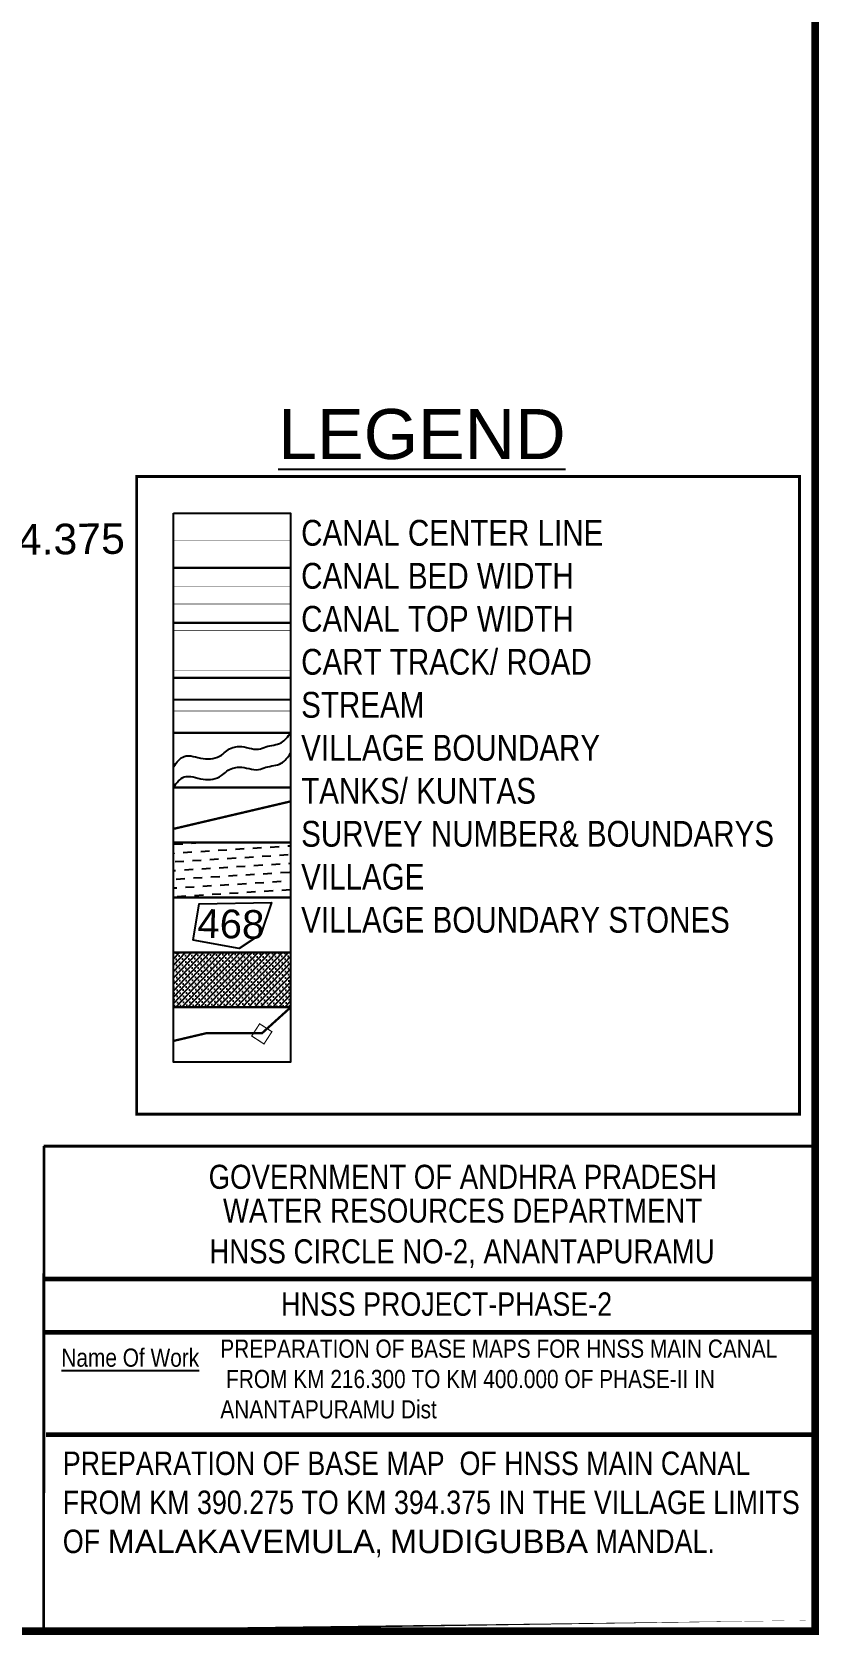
# Model space of a CAD drawing. Header units: feet. Extents: x 179896 to 184839, y 1575469 to 1580427.
# Drawn here: x 183695 to 184724, y 1575469 to 1577563 of the extents above; entities that cross this region are included whole.
import ezdxf
from ezdxf import colors
from ezdxf.entities.mleader import LeaderData, LeaderLine
from ezdxf.enums import TextEntityAlignment as Align
from ezdxf.math import Vec2, Vec3

# ---------------------------------------------------------------- set-up
doc = ezdxf.new("R2010")
doc.units = ezdxf.units.FT
doc.header["$LTSCALE"] = 15
doc.header["$MEASUREMENT"] = 0
doc.linetypes.add('ACAD_ISO02W100', pattern=[15, 12, -3])
doc.linetypes.add('HIDDEN2', pattern=[0.1875, 0.125, -0.0625])
for name, color, linetype in [('CANAL1', 7, 'Continuous'), ('CSMark', 72, 'Continuous'), ('FRAME 025', 7, 'Continuous'), ('PAPER SIZE', 10, 'Continuous'), ('PLOT NO', 7, 'Continuous'), ('ROADS', 6, 'HIDDEN2'), ('TABLE', 7, 'Continuous'), ('tank', 4, 'Continuous'), ('TITLEBLOCK', 7, 'Continuous'), ('VILLAGE', 30, 'Continuous'), ('VILLAGE STONES', 240, 'Continuous')]:
    doc.layers.add(name, color=color, linetype=linetype)
doc.layers.add('VILLAGE BOUNDRY', color=5, linetype='HIDDEN2', lineweight=100)
doc.styles.add('A', font='arial.ttf')
doc.styles.add('ARIALN', font='ARIALN.TTF')
doc.styles.get("Standard").update_dxf_attribs({"font": 'arial.ttf'})
doc.linetypes.add('DOTS', pattern='A,1e-06,-3,["●",Standard,S=3,R=0,X=-1.25,Y=-1.25],-3', length=6.000001)

msp = doc.modelspace()

# ---------------------------------------------------------------- hatches: boundary and pattern name
at = {"layer": 'tank'}
h = msp.add_hatch(dxfattribs=at)
h.set_pattern_fill('DASH', color=256, scale=91.12881489252851, angle=3.540536199359491, style=0)
h.set_pattern_definition([(3.540536199359492, (-396082.8699126194, 303655.3322261272), (10.66590630097012, 12.07281433718227), [11.39110186156606, -11.39110186156606])])
h.paths.add_polyline_path([(183879.3221332954, 1576504.186260051), (184032.3410771016, 1576504.186260051), (184032.3410771016, 1576432.437558209), (183879.3221332954, 1576432.437558209)])
at = {"layer": 'VILLAGE', "linetype": 'Continuous'}
h = msp.add_hatch(dxfattribs=at)
h.set_pattern_fill('SACNCR', color=256, scale=61.20817180182934, angle=1.530319929093559, style=0)
h.set_pattern_definition([(46.53031992909357, (-396082.8699126194, 303655.3322261272), (-4.164480835728802, 3.94775851299865), []), (46.53031992909357, (-396078.8137929289, 303655.4405872889), (-4.164480835728802, 3.94775851299865), [0, -5.738266106421499])])
h.paths.add_polyline_path([(183879.3221332954, 1576360.688856367), (184032.3410771016, 1576360.688856367), (184032.3410771016, 1576288.940154525), (183879.3221332954, 1576288.940154525)])

# ---------------------------------------------------------------- linework, layer by layer
at = {"layer": 'CANAL1', "color": 1, "linetype": 'HIDDEN2', "ltscale": 100, "const_width": 0.75}
msp.add_lwpolyline([(183879.3221332954, 1576898.804120183), (184032.3410771016, 1576898.804120183)], dxfattribs=at)
at = {"layer": 'CANAL1', "color": 5, "ltscale": 100, "const_width": 0.75}
for points in [[(184032.3410771016, 1576838.305418341), (183879.3221332954, 1576838.305418341)], [(184032.3410771016, 1576815.805418341), (183879.3221332954, 1576815.805418341)]]:
    msp.add_lwpolyline(points, dxfattribs=at)
at = {"layer": 'CANAL1', "color": 1, "ltscale": 100, "const_width": 0.75}
for points in [[(184032.3410771016, 1576781.556716498), (183879.3221332954, 1576781.556716498)], [(184032.3410771016, 1576729.056716498), (183879.3221332954, 1576729.056716498)]]:
    msp.add_lwpolyline(points, dxfattribs=at)
at = {"layer": 'CSMark', "color": 5, "const_width": 3.75}
msp.add_lwpolyline([(184697.0098521229, 1576982.495434874), (183831.2582387351, 1576982.495434874), (183831.2582387351, 1576149.444449613), (184697.0098521229, 1576149.444449613)], close=True, dxfattribs=at)
for points in [[(184717.3005857854, 1576107.610894792), (184717.3005857861, 1575473.907499534), (183709.7225812313, 1575473.992358879), (183710.3130366788, 1576107.610894792)], [(183709.7225812306, 1576107.610894792), (184717.3005857854, 1576107.610894792)]]:
    msp.add_lwpolyline(points, dxfattribs=at)
at = {"layer": 'FRAME 025', "lineweight": -3, "const_width": 6.120817180182935}
for points in [[(183709.7225812313, 1575933.819331697), (184717.3005857861, 1575933.819331697)], [(183709.7225812313, 1575864.31299204), (184717.3005857861, 1575864.31299204)], [(183712.9741724916, 1575730.716559151), (184720.5521770464, 1575730.716559151)]]:
    msp.add_lwpolyline(points, dxfattribs=at)
at = {"layer": 'PAPER SIZE', "color": 5, "const_width": 10}
msp.add_lwpolyline([(179900.751614923, 1580422.33433548), (184717.3005857861, 1580422.33433548), (184717.3005857861, 1575473.907499534), (179900.751614923, 1575473.907499534)], close=True, dxfattribs=at)
at = {"layer": 'PLOT NO'}
for points in [[(183879.3221332954, 1576934.678471104), (184032.3410771016, 1576934.678471104), (184032.3410771016, 1576862.929769262), (183879.3221332954, 1576862.929769262)], [(183879.3221332954, 1576862.929769262), (184032.3410771016, 1576862.929769262), (184032.3410771016, 1576791.181067419), (183879.3221332954, 1576791.181067419)], [(183879.3221332954, 1576791.181067419), (184032.3410771016, 1576791.181067419), (184032.3410771016, 1576719.432365577), (183879.3221332954, 1576719.432365577)], [(183879.3221332954, 1576719.432365577), (184032.3410771016, 1576719.432365577), (184032.3410771016, 1576647.683663735), (183879.3221332954, 1576647.683663735)], [(183879.3221332954, 1576647.683663735), (184032.3410771016, 1576647.683663735), (184032.3410771016, 1576575.934961893), (183879.3221332954, 1576575.934961893)], [(183879.3221332954, 1576575.934961893), (184032.3410771016, 1576575.934961893), (184032.3410771016, 1576504.186260051), (183879.3221332954, 1576504.186260051)], [(183879.3221332954, 1576504.186260051), (184032.3410771016, 1576504.186260051), (184032.3410771016, 1576432.437558209), (183879.3221332954, 1576432.437558209)], [(183879.3221332954, 1576432.437558209), (184032.3410771016, 1576432.437558209), (184032.3410771016, 1576360.688856367), (183879.3221332954, 1576360.688856367)], [(183879.3221332954, 1576360.688856367), (184032.3410771016, 1576360.688856367), (184032.3410771016, 1576288.940154525), (183879.3221332954, 1576288.940154525)], [(183879.3221332954, 1576288.940154525), (184032.3410771016, 1576288.940154525), (184032.3410771016, 1576217.191452682), (183879.3221332954, 1576217.191452682)]]:
    msp.add_lwpolyline(points, close=True, dxfattribs=at)
at = {"layer": 'PLOT NO', "color": 6, "linetype": 'DOTS', "ltscale": 0.5}
msp.add_lwpolyline([(183879.3221332954, 1576691.058014656), (184032.3410771016, 1576691.058014656)], dxfattribs=at)
at = {"layer": 'PLOT NO'}
msp.add_lwpolyline([(183904.9490615157, 1576376.690732141), (183912.7924844606, 1576423.985238883), (184007.2666580847, 1576426.083008626), (183993.620251862, 1576384.649741818), (183965.0982012899, 1576365.668148975), (183904.9490615157, 1576376.690732141)], dxfattribs=at)
at = {"layer": 'PLOT NO', "color": 4}
for points in [[(183879.3221332954, 1576603.280842803), (183893.3651087686, 1576616.80214114), (183917.9495197936, 1576613.945417392), (183941.9623719982, 1576618.515973404), (183949.0137065205, 1576624.22925258), (183965.2131457758, 1576629.751993735), (183977.9818260612, 1576627.657085429), (183990.5599867398, 1576626.323992566), (184000.0887791741, 1576629.371086014), (184019.909145494, 1576634.703289149), (184032.3410771016, 1576647.683663735)], [(183879.3221332954, 1576576.411980223), (183893.3651087686, 1576589.93327856), (183917.9495197936, 1576587.076554812), (183941.9623719982, 1576591.647110825), (183949.0137065205, 1576597.36039), (183965.2131457758, 1576602.883131155), (183977.9818260612, 1576600.78822285), (183990.5599867398, 1576599.455129986), (184000.0887791741, 1576602.502223434), (184019.909145494, 1576607.834426569), (184032.3410771016, 1576620.814801155)]]:
    msp.add_spline(points, degree=3, dxfattribs=at)
at = {"layer": 'ROADS', "lineweight": -2, "ltscale": 10, "const_width": 1}
msp.add_lwpolyline([(183879.3221332954, 1576676.058014656), (184032.3410771016, 1576676.058014656)], dxfattribs=at)
at = {"layer": 'VILLAGE BOUNDRY', "linetype": 'ACAD_ISO02W100', "ltscale": 2, "const_width": 3}
for points in [[(183879.3221332954, 1576522.075793993), (184032.3410771016, 1576557.992884118)], [(183879.3221332954, 1576245.023749779), (183921.6319614911, 1576254.981044543), (183994.8329689158, 1576254.981044543), (184032.3410771016, 1576288.940154525)]]:
    msp.add_lwpolyline(points, dxfattribs=at)
at = {"layer": 'VILLAGE STONES', "const_width": 1.523951480230525}
msp.add_lwpolyline([(183981.5372114073, 1576251.426195366), (183991.8828356414, 1576267.421427531), (184007.8780678072, 1576257.075803297), (183997.5324435729, 1576241.080571132)], close=True, dxfattribs=at)

# ---------------------------------------------------------------- texts
at = {"layer": 'PLOT NO'}
msp.add_text('468', height=37.5, rotation=358.6877058899051, dxfattribs=at).set_placement((183954.3351950246, 1576397.87365493), align=Align.MIDDLE_CENTER)
at = {"layer": 'TABLE', "extrusion": (0.000201441454039347, 0.004806825185374129, 0.9999884268595203), "style": 'A'}
msp.add_text('%%ULEGEND', height=65.36582685493116, rotation=359.9999445040718, dxfattribs=at).set_placement((184203.7991627028, 1577019.578738558, 7616.113989050645), align=Align.MIDDLE)
at = {"layer": 'TITLEBLOCK', "extrusion": (0.000201441454039347, 0.004806825185374129, 0.9999884268595203), "style": 'ARIALN'}
for s, height, p in [('GOVERNMENT OF ANDHRA PRADESH ', 31.42560263090437, (183925.2624216707, 1576033.40559137, 7608.044276212023)), ('HNSS PROJECT-PHASE-2', 30.60408590091467, (184019.8581148206, 1575867.495136908, 7608.528493339944))]:
    msp.add_text(s, height=height, rotation=359.9999445040718, dxfattribs=at).set_placement(p)
at = {"layer": 'TITLEBLOCK', "extrusion": (0.000201441454039347, 0.00480682518537413, 0.9999884268595203), "style": 'ARIALN'}
for s, p in [('WATER RESOURCES DEPARTMENT  ', (183943.9963638043, 1575989.337321779, 7607.468435652229)), ('HNSS CIRCLE NO-2, ANANTAPURAMU', (183926.2165261047, 1575936.037131722, 7607.208646317158))]:
    msp.add_text(s, height=31.42560263090437, rotation=359.9999445040718, dxfattribs=at).set_placement(p)
at = {"layer": 'TITLEBLOCK', "extrusion": (0.000201441454039347, 0.004806825185374128, 0.9999884268595203), "style": 'ARIALN'}
msp.add_text('%%UName Of Work', height=23.7631802255451, rotation=359.9999445040718, dxfattribs=at).set_placement((183732.9113007999, 1575800.985384808, 7608.94421560313))
at = {"layer": 'TITLEBLOCK', "extrusion": (0.000201441454039347, 0.004806825185374129, 0.9999884268595203), "attachment_point": 1, "style": 'ARIALN'}
for s, insert, char_height, width, text_direction in [('CANAL CENTER LINE \\PCANAL BED WIDTH {\\H1.5288x; }\\PCANAL TOP WIDTH {\\H1.3525x; }\\PCART TRACK/ ROAD{\\H1.4113x; }\\PSTREAM {\\H1.3917x; }\\PVILLAGE BOUNDARY{\\H1.3982x; }\\PTANKS/ KUNTAS{\\H1.3961x; }\\PSURVEY NUMBER& BOUNDARYS{\\H1.3968x; }\\PVILLAGE{\\H1.3966x; }\\PVILLAGE BOUNDARY STONES{\\H1.3966x; }', (184046.1190038894, 1576925.754516461), 33.70045044330443, 706.5607296170951, (0.9999999797106702, -9.685810584279522e-07, -0.0002014391254357059)), ('PREPARATION OF BASE MAP  OF HNSS MAIN CANAL FROM KM {\\C1;390.275} TO KM {\\C1;394.375 \\C0;IN THE VILLAGE LIMITS  OF\\C1; \\fArial|b0|i0|c0|p34;\\C256;MALAKAVEMULA\\fArial Narrow|b0|i0|c0|p34;\\C0;,\\C1; \\fArial|b0|i0|c0|p34;\\C256;MUDIGUBBA\\fArial Narrow|b0|i0|c0|p34;\\C0; MANDAL.}', (183734.7809296451, 1575708.520250807, -3.5486280230989), 30.60408590091467, 979.5996654679316, (0.9999999797106702, -9.685810584279522e-07, -0.000201439125435706))]:
    msp.add_mtext(s, dxfattribs=dict(at, insert=insert, char_height=char_height, width=width, text_direction=text_direction))
at = {"layer": 'TITLEBLOCK', "extrusion": (0.000201441454039347, 0.004806825185374128, 0.9999884268595203), "insert": (183940.5097388036, 1575854.847045069, -2.755406174827089), "char_height": 23.7631802255451, "width": 767.0459563245176, "attachment_point": 1, "text_direction": (0.9999999797106702, -9.685810584279522e-07, -0.0002014391254357059), "style": 'ARIALN'}
msp.add_mtext('PREPARATION OF BASE MAPS FOR HNSS MAIN CANAL\\P FROM KM 216.300 TO KM 400.000 OF PHASE-II IN ANANTAPURAMU Dist', dxfattribs=at)

# ---------------------------------------------------------------- leaders
at = {"layer": 'VILLAGE STONES', "color": 1}
ml = msp.add_multileader_mtext('Standard', dxfattribs=at)
ml.set_content('394.375', color=1)
ml.set_leader_properties()
ml.build(insert=Vec2(0, 0))
ml.multileader.update_dxf_attribs({"dogleg_length": 0.36, "arrow_head_size": 40})
ctx = ml.context
ctx.base_point, ctx.char_height, ctx.arrow_head_size, ctx.landing_gap_size, ctx.plane_origin, ctx.plane_x_axis, ctx.plane_y_axis = Vec3(183613.7586939864, 1576899.242569447), 40, 40, 0.09113511906562158, Vec3(184067.3100584147, 1576878.548625548), Vec3(0.9999542664109073, 0.009563738109346158), Vec3(-0.009563738109346158, 0.9999542664109073)
notes = []
notes.append((ctx, [(0, (1, 1, 0), (183613.7586939864, 1576899.242569447), (0.9999542664109073, 0.009563738109346158), 7.830585350072124e-12, [(0, [(183505.5670584091, 1576869.561431099)], 0, [])])]))
ctx.mtext.insert, ctx.mtext.text_direction, ctx.mtext.rotation, ctx.mtext.flow_direction = Vec3(183613.6551578535, 1576919.597216831), Vec3(0.9999542664109073, 0.009563738109346158), 0.009563883906702923, 5
for ctx, leaders in notes:
    for number, flags, end, landing, length, lines in leaders:
        leader = LeaderData()
        leader.index, (leader.has_last_leader_line, leader.has_dogleg_vector, leader.attachment_direction) = number, flags
        leader.last_leader_point, leader.dogleg_vector, leader.dogleg_length = Vec3(end), Vec3(landing), length
        for number, points, colour, breaks in lines:
            line = LeaderLine()
            line.index, line.vertices, line.color, line.breaks = number, Vec3.list(points), colors.encode_raw_color(colour), breaks
            leader.lines.append(line)
        ctx.leaders.append(leader)

doc.saveas('drawing.dxf')
